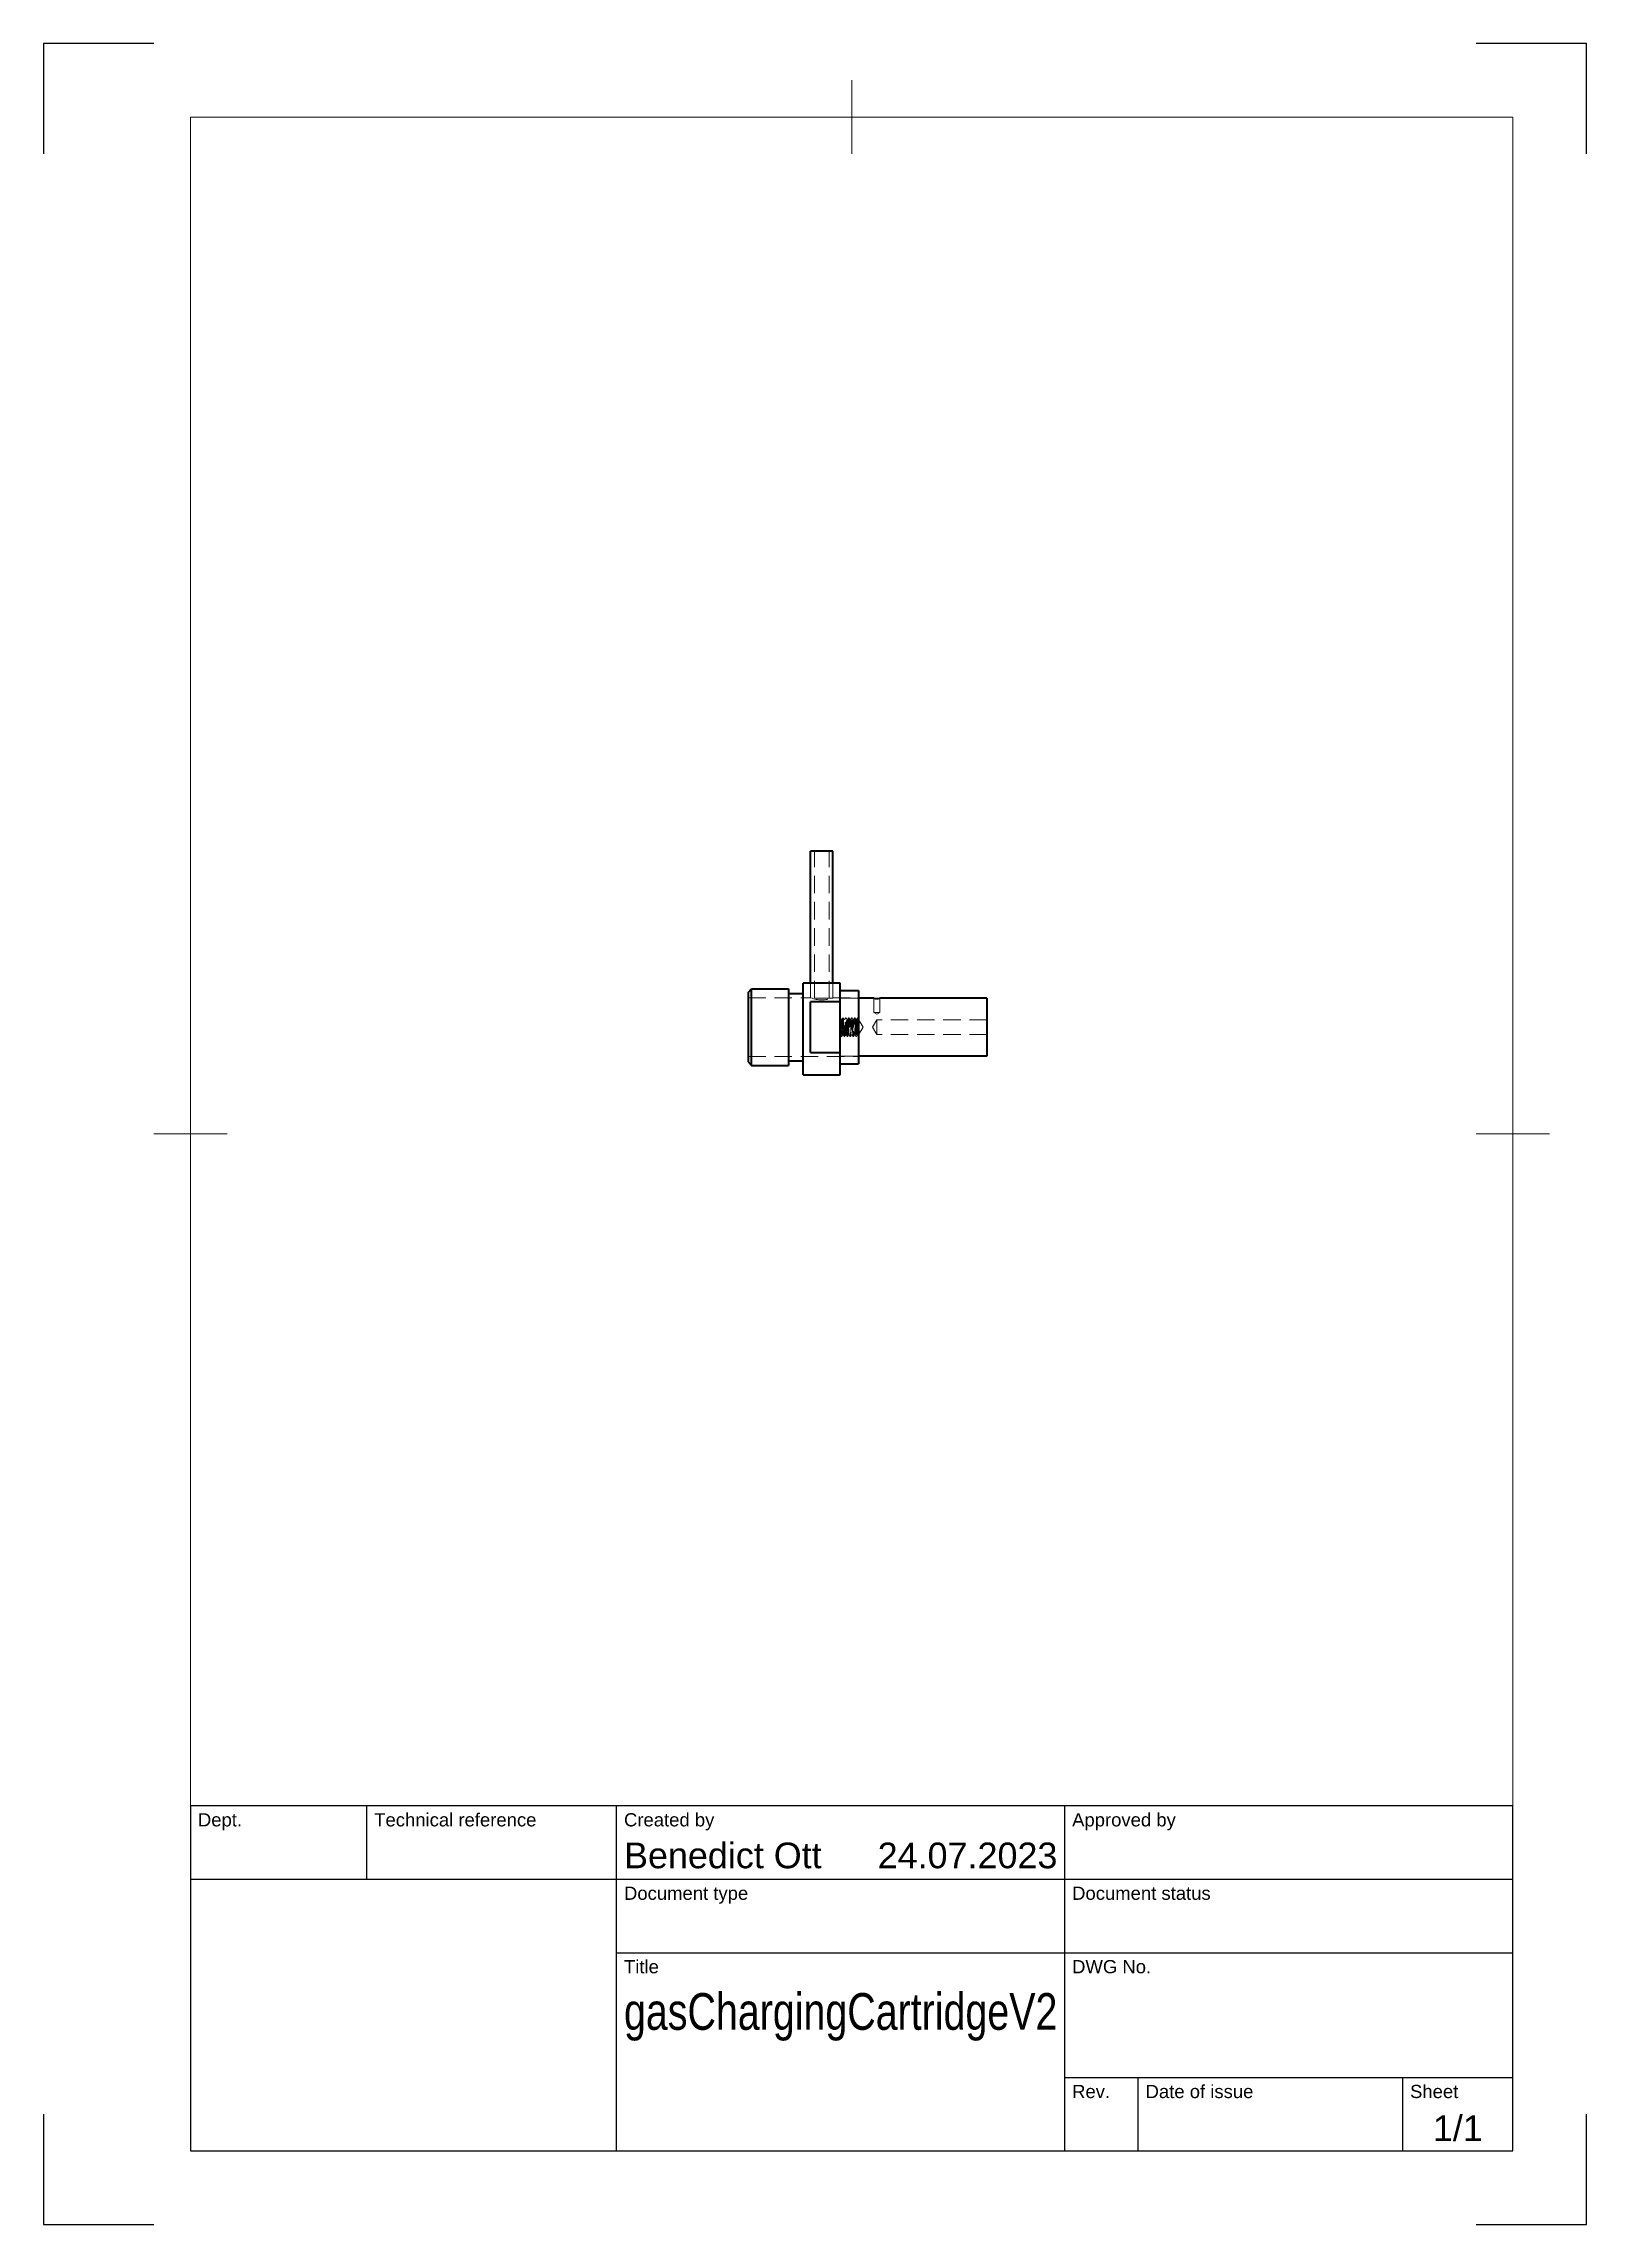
# Model space of a CAD drawing. Header units: millimetres. Extents: x 0 to 210, y 0 to 297.
import ezdxf
from ezdxf.enums import TextEntityAlignment as Align

# ---------------------------------------------------------------- set-up
doc = ezdxf.new("R2010")
doc.units = ezdxf.units.MM
doc.header["$LTSCALE"] = 0.75
doc.linetypes.add('HIDDEN2', pattern=[4.7625, 3.175, -1.5875])
for name, color, linetype, lineweight in [('BORDER', 7, 'Continuous', 18), ('Hidden', 7, 'HIDDEN2', 18), ('TITLEBLOCK', 7, 'Continuous', 25), ('Visible', 7, 'Continuous', 35)]:
    doc.layers.add(name, color=color, linetype=linetype, lineweight=lineweight)
doc.styles.add('FusionTitle', font='arial.ttf')

# ---------------------------------------------------------------- blocks, each defined once
blk = doc.blocks.new('ISO_A4(P)_SHEET')
at = {"layer": 'BORDER'}
for p, q in [((110, 292), (110, 282)), ((200, 287), (20, 287)), ((20, 287), (20, 10)), ((200, 287), (200, 10)), ((15, 148.5), (25, 148.5)), ((205, 148.5), (195, 148.5)), ((20, 10), (200, 10))]:
    blk.add_line(p, q, dxfattribs=at)
at = {"layer": 'Defpoints'}
for p, q in [((15, 297), (0, 297)), ((0, 297), (0, 282)), ((210, 297), (195, 297)), ((210, 282), (210, 297)), ((0, 15), (0, 0)), ((210, 0), (210, 15)), ((0, 0), (15, 0)), ((195, 0), (210, 0))]:
    blk.add_line(p, q, dxfattribs=at)
blk = doc.blocks.new('ISO_TITLEBLOCK')
at = {"layer": 'TITLEBLOCK'}
for p, q in [((0, 47), (-180, 47)), ((-180, 47), (-180, 0)), ((-156, 37), (-156, 47)), ((-122, 0), (-122, 47)), ((-61, 0), (-61, 47)), ((0, 0), (0, 47)), ((-180, 37), (0, 37)), ((-122, 27), (0, 27)), ((-61, 10), (0, 10)), ((-51, 0), (-51, 10)), ((-15, 0), (-15, 10)), ((-180, 0), (0, 0))]:
    blk.add_line(p, q, dxfattribs=at)
at = {"layer": 'TITLEBLOCK', "style": 'FusionTitle'}
for s, p in [('Dept.', (-179, 46)), ('Technical reference', (-155, 46)), ('Created by', (-121, 46)), ('Approved by', (-60, 46)), ('Document type', (-121, 36)), ('Document status', (-60, 36)), ('Title', (-121, 26)), ('DWG No.', (-60, 26)), ('Rev.', (-60, 9)), ('Date of issue', (-50, 9)), ('Sheet', (-14, 9))]:
    blk.add_text(s, height=1.8, dxfattribs=at).set_placement(p, align=Align.TOP_LEFT)
for tag, height, p in [('DEPT', 3.5, (-179, 42)), ('TECHNICAL_REFERENCE', 3.5, (-155, 42)), ('CREATED_BY', 3.5, (-121, 42)), ('APPROVED_BY', 3.5, (-60, 42)), ('DOCUMENT_TYPE', 3.5, (-121, 32)), ('DOCUMENT_STATUS', 3.5, (-60, 32)), ('TITLE_1', 5, (-121, 21.5)), ('TITLE_2', 5, (-121, 14)), ('TITLE_3', 5, (-121, 6.5)), ('DATE_OF_ISSUE', 3.5, (-50, 5))]:
    blk.add_attdef(tag, text='', height=height, dxfattribs=at).set_placement(p, align=Align.TOP_LEFT)
for tag, p in [('CREATED_DATE', (-62, 42)), ('APPROVED_DATE', (-0.99, 42))]:
    blk.add_attdef(tag, text='', height=3.5, dxfattribs=at).set_placement(p, align=Align.TOP_RIGHT)
for tag, height, p in [('DRAWING_NUMBER', 5, (-30.5, 19.75)), ('REV', 3.5, (-56, 4.85)), ('SHEET', 3.5, (-7.5, 4.85))]:
    blk.add_attdef(tag, text='', height=height, dxfattribs=at).set_placement(p, align=Align.TOP_CENTER)

msp = doc.modelspace()

# ---------------------------------------------------------------- linework, layer by layer
at = {"layer": 'Hidden', "extrusion": (-1, 2e-16, 0)}
for p, q in [((104.91, 167), (104.91, 187)), ((106.91, 167), (106.91, 187)), ((95.91, 167.05), (104.41, 167.05)), ((104.41, 169.05), (104.41, 167.05)), ((104.41, 167), (104.41, 169.05)), ((107.41, 167), (104.41, 167)), ((107.41, 169.05), (107.41, 167.05)), ((107.41, 167), (107.41, 169.05)), ((107.41, 167.05), (110.91, 167.05)), ((110.91, 167), (108.41, 167)), ((113, 167), (113, 165.05)), ((113.82, 167), (113.82, 165.05)), ((108.41, 164.33), (108.43, 164.33)), ((108.55, 164.1), (108.66, 164.1)), ((108.79, 164.33), (108.83, 164.33)), ((108.95, 164.1), (109.06, 164.1)), ((109.19, 164.33), (109.23, 164.33)), ((109.35, 164.1), (109.46, 164.1)), ((109.59, 164.33), (109.63, 164.33)), ((109.75, 164.1), (109.86, 164.1)), ((109.99, 164.33), (110.03, 164.33)), ((110.15, 164.1), (110.26, 164.1)), ((110.39, 164.33), (110.43, 164.33)), ((110.55, 164.1), (110.66, 164.1)), ((110.79, 164.33), (110.83, 164.33)), ((111.55, 163.05), (110.91, 164.1)), ((112.81, 163.05), (113.41, 164.05)), ((113, 165.05), (113.82, 165.05)), ((113.41, 164.8), (113, 165.05)), ((113.41, 164.8), (113.82, 165.05)), ((113.41, 164.05), (113.41, 162.05)), ((128.41, 164.05), (113.41, 164.05)), ((108.41, 161.99), (108.46, 161.99)), ((108.59, 161.77), (108.63, 161.77)), ((108.75, 161.99), (108.86, 161.99)), ((108.99, 161.77), (109.03, 161.77)), ((109.15, 161.99), (109.26, 161.99)), ((109.39, 161.77), (109.43, 161.77)), ((109.55, 161.99), (109.66, 161.99)), ((109.79, 161.77), (109.83, 161.77)), ((109.95, 161.99), (110.06, 161.99)), ((110.19, 161.77), (110.23, 161.77)), ((110.35, 161.99), (110.46, 161.99)), ((110.59, 161.77), (110.63, 161.77)), ((110.75, 161.99), (110.86, 161.99)), ((111.55, 163.05), (110.91, 161.99)), ((112.81, 163.05), (113.41, 162.05)), ((128.41, 162.05), (113.41, 162.05)), ((95.91, 159.05), (110.91, 159.05)), ((110.91, 159.1), (108.41, 159.1))]:
    msp.add_line(p, q, dxfattribs=at)
at = {"layer": 'Hidden'}
msp.add_arc((105.91, 170.78), 4.02, 248.1161, 291.8839, dxfattribs=at)
for points, knots in [([(108.41, 164.28), (108.43, 164.17), (108.45, 163.8), (108.48, 163.36), (108.5, 162.92), (108.52, 162.43), (108.54, 162.12), (108.57, 161.81), (108.59, 161.69), (108.61, 161.82), (108.63, 161.96), (108.66, 162.34), (108.68, 162.78), (108.7, 163.24), (108.73, 163.74), (108.75, 164.04), (108.77, 164.33), (108.8, 164.4), (108.82, 164.23), (108.84, 164.05), (108.86, 163.62), (108.89, 163.17), (108.91, 162.71), (108.93, 162.23), (108.96, 161.98), (108.98, 161.73), (109, 161.7), (109.02, 161.92), (109.05, 162.13), (109.07, 162.58), (109.09, 163.04), (109.12, 163.5), (109.14, 163.95), (109.16, 164.17), (109.18, 164.39), (109.21, 164.37), (109.23, 164.13), (109.25, 163.88), (109.27, 163.42), (109.3, 162.96), (109.32, 162.51), (109.34, 162.08), (109.36, 161.89), (109.39, 161.69), (109.41, 161.74), (109.43, 162.01), (109.46, 162.28), (109.48, 162.75), (109.5, 163.2), (109.52, 163.65), (109.55, 164.06), (109.57, 164.23), (109.59, 164.4), (109.61, 164.33), (109.64, 164.04), (109.66, 163.76), (109.68, 163.27), (109.7, 162.83), (109.73, 162.38), (109.75, 161.99), (109.77, 161.84), (109.79, 161.69), (109.82, 161.79), (109.84, 162.08), (109.86, 162.39), (109.88, 162.89), (109.91, 163.34), (109.93, 163.79), (109.95, 164.16), (109.98, 164.28), (110, 164.4), (110.02, 164.26), (110.04, 163.93), (110.07, 163.6), (110.09, 163.09), (110.11, 162.65), (110.14, 162.22), (110.16, 161.88), (110.18, 161.79), (110.2, 161.7), (110.23, 161.88), (110.25, 162.22), (110.27, 162.57), (110.29, 163.08), (110.32, 163.5), (110.34, 163.93), (110.36, 164.25), (110.38, 164.31), (110.41, 164.38), (110.43, 164.18), (110.45, 163.81), (110.48, 163.44), (110.5, 162.92), (110.52, 162.5), (110.54, 162.09), (110.57, 161.8), (110.59, 161.77), (110.61, 161.74), (110.63, 161.97), (110.66, 162.35), (110.68, 162.73), (110.7, 163.26), (110.72, 163.66), (110.75, 164.06), (110.77, 164.32), (110.79, 164.33), (110.82, 164.33), (110.84, 164.06), (110.86, 163.66), (110.88, 163.37), (110.89, 163.03), (110.91, 162.71)], [14.398627, 14.398627, 14.398627, 14.398627, 15.459971, 15.459971, 15.459971, 16.520778, 16.520778, 16.520778, 17.581061, 17.581061, 17.581061, 18.641533, 18.641533, 18.641533, 19.736127, 19.736127, 19.736127, 20.817953, 20.817953, 20.817953, 21.897811, 21.897811, 21.897811, 22.975774, 22.975774, 22.975774, 24.051917, 24.051917, 24.051917, 25.126311, 25.126311, 25.126311, 26.199026, 26.199026, 26.199026, 27.270134, 27.270134, 27.270134, 28.339703, 28.339703, 28.339703, 29.4078, 29.4078, 29.4078, 30.474492, 30.474492, 30.474492, 31.539846, 31.539846, 31.539846, 32.603927, 32.603927, 32.603927, 33.666798, 33.666798, 33.666798, 34.728523, 34.728523, 34.728523, 35.789166, 35.789166, 35.789166, 36.848789, 36.848789, 36.848789, 37.930075, 37.930075, 37.930075, 39.007535, 39.007535, 39.007535, 40.081462, 40.081462, 40.081462, 41.152139, 41.152139, 41.152139, 42.21984, 42.21984, 42.21984, 43.284833, 43.284833, 43.284833, 44.347378, 44.347378, 44.347378, 45.407728, 45.407728, 45.407728, 46.487931, 46.487931, 46.487931, 47.560923, 47.560923, 47.560923, 48.627835, 48.627835, 48.627835, 49.68973, 49.68973, 49.68973, 50.767796, 50.767796, 50.767796, 51.833165, 51.833165, 51.833165, 52.907161, 52.907161, 52.907161, 53.668535, 53.668535, 53.668535, 53.668535]), ([(108.41, 164.28), (108.43, 164.4), (108.45, 164.26), (108.48, 163.94), (108.5, 163.61), (108.52, 163.11), (108.54, 162.68), (108.57, 162.25), (108.59, 161.9), (108.61, 161.8), (108.63, 161.7), (108.66, 161.85), (108.68, 162.19), (108.7, 162.54), (108.73, 163.06), (108.75, 163.5), (108.77, 163.93), (108.8, 164.26), (108.82, 164.32), (108.84, 164.37), (108.86, 164.16), (108.89, 163.79), (108.91, 163.41), (108.93, 162.89), (108.96, 162.48), (108.98, 162.06), (109, 161.78), (109.02, 161.77), (109.05, 161.75), (109.07, 162), (109.09, 162.4), (109.12, 162.79), (109.14, 163.32), (109.16, 163.71), (109.18, 164.1), (109.21, 164.34), (109.23, 164.32), (109.25, 164.3), (109.27, 164.02), (109.3, 163.61), (109.32, 163.2), (109.34, 162.69), (109.36, 162.31), (109.39, 161.94), (109.41, 161.72), (109.43, 161.77), (109.46, 161.82), (109.48, 162.13), (109.5, 162.55), (109.52, 162.97), (109.55, 163.48), (109.57, 163.84), (109.59, 164.19), (109.61, 164.38), (109.64, 164.31), (109.66, 164.24), (109.68, 163.91), (109.7, 163.49), (109.73, 163.06), (109.75, 162.56), (109.77, 162.21), (109.79, 161.87), (109.82, 161.7), (109.84, 161.79), (109.86, 161.88), (109.88, 162.24), (109.91, 162.68), (109.93, 163.12), (109.95, 163.63), (109.98, 163.95), (110, 164.28), (110.02, 164.4), (110.04, 164.27), (110.07, 164.14), (110.09, 163.76), (110.11, 163.31), (110.14, 162.87), (110.16, 162.38), (110.18, 162.08), (110.2, 161.78), (110.23, 161.69), (110.25, 161.84), (110.27, 162), (110.29, 162.4), (110.32, 162.84), (110.34, 163.29), (110.36, 163.77), (110.38, 164.05), (110.41, 164.34), (110.43, 164.4), (110.45, 164.22), (110.48, 164.04), (110.5, 163.61), (110.52, 163.16), (110.54, 162.7), (110.57, 162.24), (110.59, 161.98), (110.61, 161.73), (110.63, 161.7), (110.66, 161.91), (110.68, 162.12), (110.7, 162.56), (110.72, 163.02), (110.75, 163.47), (110.77, 163.92), (110.79, 164.15), (110.82, 164.38), (110.84, 164.38), (110.86, 164.14), (110.88, 163.97), (110.89, 163.69), (110.91, 163.38)], [13.875707, 13.875707, 13.875707, 13.875707, 14.937052, 14.937052, 14.937052, 15.997858, 15.997858, 15.997858, 17.058142, 17.058142, 17.058142, 18.118613, 18.118613, 18.118613, 19.213207, 19.213207, 19.213207, 20.295033, 20.295033, 20.295033, 21.374891, 21.374891, 21.374891, 22.452854, 22.452854, 22.452854, 23.528997, 23.528997, 23.528997, 24.603391, 24.603391, 24.603391, 25.676107, 25.676107, 25.676107, 26.747214, 26.747214, 26.747214, 27.816783, 27.816783, 27.816783, 28.88488, 28.88488, 28.88488, 29.951573, 29.951573, 29.951573, 31.016926, 31.016926, 31.016926, 32.081007, 32.081007, 32.081007, 33.143878, 33.143878, 33.143878, 34.205603, 34.205603, 34.205603, 35.266246, 35.266246, 35.266246, 36.325869, 36.325869, 36.325869, 37.407155, 37.407155, 37.407155, 38.484615, 38.484615, 38.484615, 39.558542, 39.558542, 39.558542, 40.629219, 40.629219, 40.629219, 41.69692, 41.69692, 41.69692, 42.761913, 42.761913, 42.761913, 43.824458, 43.824458, 43.824458, 44.884808, 44.884808, 44.884808, 45.965011, 45.965011, 45.965011, 47.038004, 47.038004, 47.038004, 48.104915, 48.104915, 48.104915, 49.16681, 49.16681, 49.16681, 50.244876, 50.244876, 50.244876, 51.310245, 51.310245, 51.310245, 52.384241, 52.384241, 52.384241, 53.145615, 53.145615, 53.145615, 53.145615]), ([(108.41, 162.36), (108.43, 162.06), (108.46, 161.92), (108.48, 162.02), (108.5, 162.11), (108.53, 162.43), (108.55, 162.82), (108.58, 163.22), (108.6, 163.66), (108.62, 163.9), (108.65, 164.13), (108.67, 164.17), (108.7, 163.98), (108.72, 163.79), (108.74, 163.39), (108.77, 162.99), (108.79, 162.59), (108.82, 162.21), (108.84, 162.06), (108.86, 161.91), (108.89, 162), (108.91, 162.27), (108.94, 162.54), (108.96, 162.99), (108.98, 163.37), (109.01, 163.75), (109.03, 164.04), (109.06, 164.09), (109.08, 164.15), (109.1, 163.96), (109.13, 163.63), (109.15, 163.29), (109.18, 162.84), (109.2, 162.5), (109.22, 162.16), (109.25, 161.95), (109.27, 161.99), (109.29, 162.03), (109.32, 162.31), (109.34, 162.68), (109.37, 163.05), (109.39, 163.49), (109.41, 163.78), (109.44, 164.06), (109.46, 164.17), (109.48, 164.05), (109.51, 163.93), (109.53, 163.59), (109.56, 163.2), (109.58, 162.81), (109.6, 162.39), (109.63, 162.17), (109.65, 161.95), (109.67, 161.93), (109.7, 162.12), (109.72, 162.32), (109.74, 162.71), (109.77, 163.1), (109.79, 163.5), (109.82, 163.87), (109.84, 164.02), (109.86, 164.18), (109.89, 164.1), (109.91, 163.83), (109.94, 163.57), (109.96, 163.12), (109.98, 162.74), (110.01, 162.36), (110.03, 162.06), (110.06, 162), (110.08, 161.94), (110.1, 162.12), (110.13, 162.45), (110.15, 162.77), (110.17, 163.23), (110.2, 163.57), (110.22, 163.91), (110.25, 164.13), (110.27, 164.1), (110.29, 164.08), (110.32, 163.82), (110.34, 163.45), (110.36, 163.09), (110.39, 162.65), (110.41, 162.35), (110.43, 162.05), (110.46, 161.92), (110.48, 162.03), (110.51, 162.14), (110.53, 162.47), (110.55, 162.86), (110.58, 163.25), (110.6, 163.67), (110.63, 163.9), (110.65, 164.14), (110.67, 164.17), (110.7, 163.97), (110.72, 163.78), (110.75, 163.37), (110.77, 162.98), (110.79, 162.58), (110.82, 162.2), (110.84, 162.06), (110.86, 161.92), (110.89, 161.99), (110.91, 162.24)], [2.008783, 2.008783, 2.008783, 2.008783, 3.12176, 3.12176, 3.12176, 4.234145, 4.234145, 4.234145, 5.391787, 5.391787, 5.391787, 6.510325, 6.510325, 6.510325, 7.646427, 7.646427, 7.646427, 8.780302, 8.780302, 8.780302, 9.912036, 9.912036, 9.912036, 11.041716, 11.041716, 11.041716, 12.169426, 12.169426, 12.169426, 13.295247, 13.295247, 13.295247, 14.419261, 14.419261, 14.419261, 15.541549, 15.541549, 15.541549, 16.662188, 16.662188, 16.662188, 17.781256, 17.781256, 17.781256, 18.89883, 18.89883, 18.89883, 20.014984, 20.014984, 20.014984, 21.129795, 21.129795, 21.129795, 22.243333, 22.243333, 22.243333, 23.355674, 23.355674, 23.355674, 24.470498, 24.470498, 24.470498, 25.604343, 25.604343, 25.604343, 26.733991, 26.733991, 26.733991, 27.85978, 27.85978, 27.85978, 28.982034, 28.982034, 28.982034, 30.101071, 30.101071, 30.101071, 31.217195, 31.217195, 31.217195, 32.330705, 32.330705, 32.330705, 33.443116, 33.443116, 33.443116, 34.572753, 34.572753, 34.572753, 35.694987, 35.694987, 35.694987, 36.811086, 36.811086, 36.811086, 37.949161, 37.949161, 37.949161, 39.071115, 39.071115, 39.071115, 40.208331, 40.208331, 40.208331, 41.278691, 41.278691, 41.278691, 41.278691]), ([(110.91, 163.86), (110.89, 163.6), (110.86, 163.17), (110.84, 162.79), (110.81, 162.41), (110.79, 162.1), (110.77, 162.01), (110.74, 161.92), (110.72, 162.09), (110.69, 162.42), (110.67, 162.74), (110.65, 163.19), (110.62, 163.54), (110.6, 163.9), (110.57, 164.12), (110.55, 164.1), (110.53, 164.08), (110.5, 163.81), (110.48, 163.44), (110.45, 163.07), (110.43, 162.62), (110.41, 162.33), (110.38, 162.03), (110.36, 161.92), (110.33, 162.04), (110.31, 162.16), (110.29, 162.51), (110.26, 162.9), (110.24, 163.3), (110.21, 163.71), (110.19, 163.93), (110.17, 164.15), (110.14, 164.16), (110.12, 163.95), (110.1, 163.75), (110.07, 163.34), (110.05, 162.95), (110.02, 162.55), (110, 162.19), (109.98, 162.05), (109.95, 161.92), (109.93, 162.01), (109.91, 162.28), (109.88, 162.55), (109.86, 162.99), (109.83, 163.37), (109.81, 163.74), (109.79, 164.04), (109.76, 164.09), (109.74, 164.15), (109.72, 163.97), (109.69, 163.64), (109.67, 163.32), (109.64, 162.87), (109.62, 162.53), (109.6, 162.18), (109.57, 161.97), (109.55, 161.99), (109.53, 162.01), (109.5, 162.27), (109.48, 162.63), (109.46, 163), (109.43, 163.46), (109.41, 163.75), (109.38, 164.05), (109.36, 164.17), (109.34, 164.06), (109.31, 163.95), (109.29, 163.6), (109.26, 163.21), (109.24, 162.82), (109.22, 162.4), (109.19, 162.17), (109.17, 161.95), (109.14, 161.93), (109.12, 162.13), (109.1, 162.32), (109.07, 162.72), (109.05, 163.11), (109.03, 163.5), (109, 163.87), (108.98, 164.02), (108.96, 164.17), (108.93, 164.1), (108.91, 163.84), (108.88, 163.58), (108.86, 163.14), (108.84, 162.76), (108.81, 162.38), (108.79, 162.07), (108.76, 162), (108.74, 161.94), (108.72, 162.11), (108.69, 162.43), (108.67, 162.75), (108.65, 163.21), (108.62, 163.56), (108.6, 163.91), (108.57, 164.13), (108.55, 164.1), (108.53, 164.08), (108.5, 163.8), (108.48, 163.43), (108.45, 163.08), (108.43, 162.65), (108.41, 162.36)], [-39.269908, -39.269908, -39.269908, -39.269908, -38.156931, -38.156931, -38.156931, -37.044546, -37.044546, -37.044546, -35.886904, -35.886904, -35.886904, -34.768366, -34.768366, -34.768366, -33.632264, -33.632264, -33.632264, -32.498389, -32.498389, -32.498389, -31.366654, -31.366654, -31.366654, -30.236974, -30.236974, -30.236974, -29.109265, -29.109265, -29.109265, -27.983444, -27.983444, -27.983444, -26.85943, -26.85943, -26.85943, -25.737142, -25.737142, -25.737142, -24.616503, -24.616503, -24.616503, -23.497435, -23.497435, -23.497435, -22.379861, -22.379861, -22.379861, -21.263707, -21.263707, -21.263707, -20.148896, -20.148896, -20.148896, -19.035358, -19.035358, -19.035358, -17.923017, -17.923017, -17.923017, -16.808193, -16.808193, -16.808193, -15.674348, -15.674348, -15.674348, -14.5447, -14.5447, -14.5447, -13.418911, -13.418911, -13.418911, -12.296657, -12.296657, -12.296657, -11.17762, -11.17762, -11.17762, -10.061496, -10.061496, -10.061496, -8.947986, -8.947986, -8.947986, -7.835575, -7.835575, -7.835575, -6.705938, -6.705938, -6.705938, -5.583704, -5.583704, -5.583704, -4.467605, -4.467605, -4.467605, -3.32953, -3.32953, -3.32953, -2.207576, -2.207576, -2.207576, -1.07036, -1.07036, -1.07036, 0, 0, 0, 0])]:
    msp.add_open_spline(points, degree=3, knots=knots, dxfattribs=at)
for points in [[(108.43, 164.32), (108.47, 164.25), (108.52, 164.17), (108.56, 164.1)], [(108.66, 164.1), (108.7, 164.17), (108.74, 164.25), (108.79, 164.32)], [(108.83, 164.32), (108.87, 164.25), (108.92, 164.17), (108.96, 164.1)], [(109.06, 164.1), (109.1, 164.17), (109.14, 164.25), (109.19, 164.32)], [(109.23, 164.32), (109.27, 164.25), (109.32, 164.17), (109.36, 164.1)], [(109.46, 164.1), (109.5, 164.17), (109.54, 164.25), (109.59, 164.32)], [(109.63, 164.32), (109.67, 164.25), (109.72, 164.17), (109.76, 164.1)], [(109.86, 164.1), (109.9, 164.17), (109.94, 164.25), (109.99, 164.32)], [(110.03, 164.32), (110.07, 164.25), (110.12, 164.17), (110.16, 164.1)], [(110.26, 164.1), (110.3, 164.17), (110.34, 164.25), (110.39, 164.32)], [(110.43, 164.32), (110.47, 164.25), (110.52, 164.17), (110.56, 164.1)], [(110.66, 164.1), (110.7, 164.17), (110.74, 164.25), (110.79, 164.32)], [(110.83, 164.32), (110.86, 164.28), (110.88, 164.23), (110.91, 164.19)], [(108.59, 161.77), (108.54, 161.84), (108.5, 161.92), (108.46, 161.99)], [(108.76, 161.99), (108.72, 161.92), (108.67, 161.84), (108.63, 161.77)], [(108.99, 161.77), (108.94, 161.84), (108.9, 161.92), (108.86, 161.99)], [(109.16, 161.99), (109.12, 161.92), (109.07, 161.84), (109.03, 161.77)], [(109.39, 161.77), (109.34, 161.84), (109.3, 161.92), (109.26, 161.99)], [(109.56, 161.99), (109.52, 161.92), (109.47, 161.84), (109.43, 161.77)], [(109.79, 161.77), (109.74, 161.84), (109.7, 161.92), (109.66, 161.99)], [(109.96, 161.99), (109.92, 161.92), (109.87, 161.84), (109.83, 161.77)], [(110.19, 161.77), (110.14, 161.84), (110.1, 161.92), (110.06, 161.99)], [(110.36, 161.99), (110.32, 161.92), (110.27, 161.84), (110.23, 161.77)], [(110.59, 161.77), (110.54, 161.84), (110.5, 161.92), (110.46, 161.99)], [(110.76, 161.99), (110.72, 161.92), (110.67, 161.84), (110.63, 161.77)], [(110.91, 161.9), (110.89, 161.93), (110.88, 161.96), (110.86, 161.99)]]:
    msp.add_open_spline(points, degree=3, dxfattribs=at)
at = {"layer": 'Visible', "extrusion": (-1, 2e-16, 0)}
for p, q in [((107.41, 187), (104.41, 187)), ((104.41, 169.05), (104.41, 187)), ((107.41, 169.05), (107.41, 187)), ((95.91, 167.79), (96.37, 168.25)), ((95.91, 167.79), (95.91, 158.31)), ((96.37, 157.84), (96.37, 168.25)), ((96.37, 168.25), (101.41, 168.25)), ((101.41, 168.25), (101.41, 157.84)), ((101.41, 167.65), (103.41, 167.65)), ((108.41, 169.05), (103.41, 169.05)), ((103.41, 156.55), (103.41, 169.05)), ((104.41, 159.58), (104.41, 166.51)), ((108.41, 166.51), (104.41, 166.51)), ((108.41, 166.51), (108.41, 169.05)), ((108.41, 168.05), (110.91, 168.05)), ((108.41, 159.58), (108.41, 166.51)), ((110.91, 168.05), (110.91, 158.05)), ((113, 167), (110.91, 167)), ((128.41, 167), (113.82, 167)), ((128.41, 167), (128.41, 159.1)), ((95.91, 158.31), (96.37, 157.84)), ((96.37, 157.84), (101.41, 157.84)), ((101.41, 158.45), (103.41, 158.45)), ((104.41, 159.58), (108.41, 159.58)), ((108.41, 156.55), (108.41, 159.58)), ((108.41, 158.05), (110.91, 158.05)), ((128.41, 159.1), (110.91, 159.1)), ((103.41, 156.55), (108.41, 156.55))]:
    msp.add_line(p, q, dxfattribs=at)
at = {"layer": 'Visible'}
for start, end in [(264.116, 269.9868), (270.0132, 275.884)]:
    msp.add_arc((113.41, 170.94), 3.97, start, end, dxfattribs=at)

# ---------------------------------------------------------------- block references
at = {"layer": 'BORDER'}
msp.add_blockref('ISO_A4(P)_SHEET', (0, 0), dxfattribs=at)
at = {"layer": 'TITLEBLOCK'}
ref = msp.add_blockref('ISO_TITLEBLOCK', (200, 10), dxfattribs=at)
ref.add_attrib('CREATED_DATE', '24.07.2023', dxfattribs={"height": 3.5, "style": 'FusionTitle'}).set_placement((138, 52), align=Align.TOP_RIGHT)
ref.add_attrib('SHEET', '1/1', dxfattribs={"height": 3.5, "style": 'FusionTitle'}).set_placement((192.5, 14.85), align=Align.TOP_CENTER)
ref.add_attrib('TITLE_1', 'gasChargingCartridgeV2', dxfattribs={"height": 5, "style": 'FusionTitle', "width": 0.767506}).set_placement((79, 31.5), align=Align.TOP_LEFT)
ref.add_attrib('CREATED_BY', 'Benedict Ott', dxfattribs={"height": 3.5, "style": 'FusionTitle'}).set_placement((79, 52), align=Align.TOP_LEFT)

doc.saveas('drawing.dxf')
